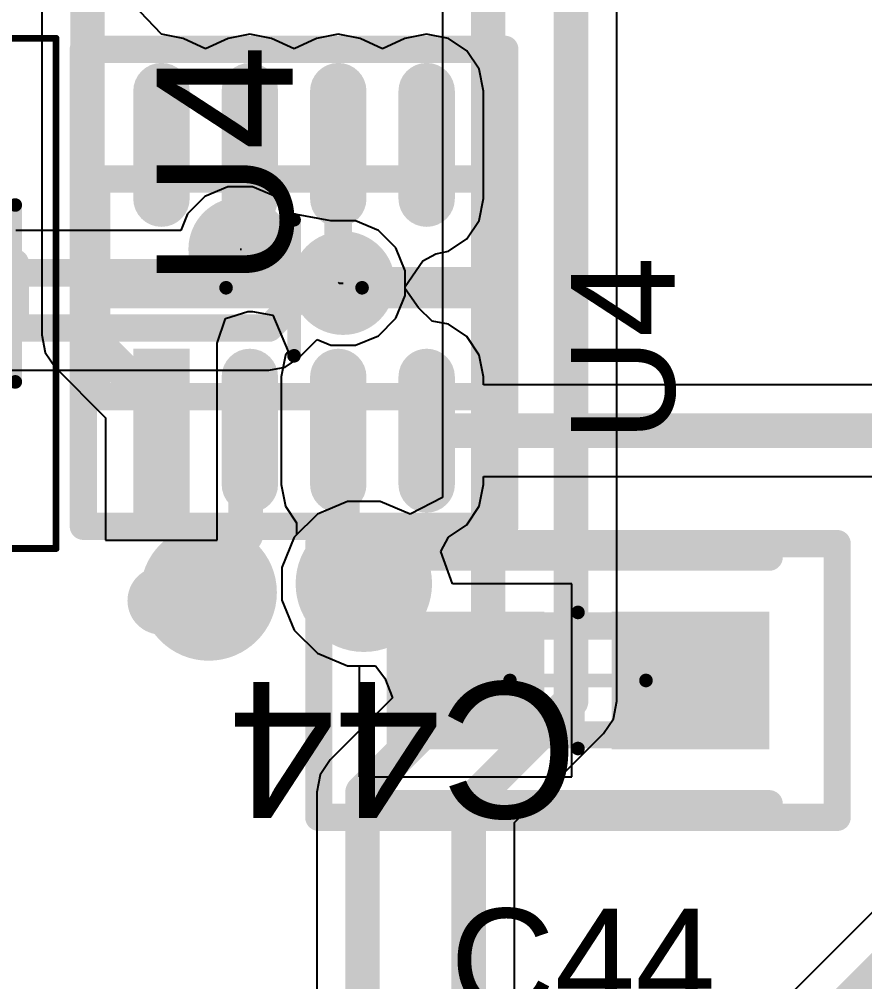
# Model space of a CAD drawing. Header units: inches. Extents: x 2.95 to 6.74, y 1.23 to 4.83.
# Drawn here: x 3.6802 to 3.925, y 2.4478 to 2.7264 of the extents above; entities that cross this region are included whole.
import ezdxf

# ---------------------------------------------------------------- set-up
doc = ezdxf.new("R2010")
doc.units = ezdxf.units.IN
doc.header["$MEASUREMENT"] = 0
for name, color, linetype in [('Bottom 3D Body', 56, 'Continuous'), ('Bottom Layer', 5, 'Continuous'), ('Bottom Overlay', 54, 'Continuous'), ('Bottom Paste', 16, 'Continuous'), ('Bottom Solder', 6, 'Continuous'), ('GND', 76, 'Continuous'), ('Mechanical 15', 56, 'Continuous'), ('PWR', 16, 'Continuous'), ('Top 3D Body', 56, 'Continuous'), ('Top Assembly', 56, 'Continuous'), ('Top Component Center', 56, 'Continuous'), ('Top Courtyard', 56, 'Continuous'), ('Top Layer', 1, 'Continuous'), ('Top Overlay', 2, 'Continuous'), ('Top Paste', 8, 'Continuous'), ('Top Solder', 216, 'Continuous'), ('Via Holes', 16, 'Continuous')]:
    doc.layers.add(name, color=color, linetype=linetype)
doc.styles.add('Arial', font='', dxfattribs={"height": 0.2})
doc.styles.get('Arial').set_extended_font_data('Arial')

# ---------------------------------------------------------------- blocks, each defined once
blk = doc.blocks.new('FP_DCN0008A_IPC_C_16')
at = {"layer": 'Top Layer'}
blk.add_hatch(color=1, dxfattribs=at).paths.add_polyline_path([(-0.06508, 0.04655), (-0.01763, 0.04655), (-0.01763, 0.03022), (-0.06508, 0.03022)])
h = blk.add_hatch(color=1, dxfattribs=at)
edge = h.paths.add_edge_path()
edge.add_arc((0.0258, 0.03839), 0.00817, 90, 180)
edge.add_line((0.01763, 0.03839), (0.01763, 0.03839))
edge.add_arc((0.0258, 0.03839), 0.00817, 180, 270)
edge.add_line((0.0258, 0.03022), (0.05691, 0.03022))
edge.add_arc((0.05691, 0.03839), 0.00817, 270, 360)
edge.add_line((0.06508, 0.03839), (0.06508, 0.03839))
edge.add_arc((0.05691, 0.03839), 0.00817, 0, 90)
edge.add_line((0.05691, 0.04655), (0.0258, 0.04655))
h = blk.add_hatch(color=1, dxfattribs=at)
edge = h.paths.add_edge_path()
edge.add_arc((-0.05691, 0.0128), 0.00817, 90, 180)
edge.add_line((-0.06508, 0.0128), (-0.06508, 0.0128))
edge.add_arc((-0.05691, 0.0128), 0.00817, 180, 270)
edge.add_line((-0.05691, 0.00463), (-0.0258, 0.00463))
edge.add_arc((-0.0258, 0.0128), 0.00817, 270, 360)
edge.add_line((-0.01763, 0.0128), (-0.01763, 0.0128))
edge.add_arc((-0.0258, 0.0128), 0.00817, 0, 90)
edge.add_line((-0.0258, 0.02096), (-0.05691, 0.02096))
h = blk.add_hatch(color=1, dxfattribs=at)
edge = h.paths.add_edge_path()
edge.add_arc((0.0258, 0.0128), 0.00817, 90, 180)
edge.add_line((0.01763, 0.0128), (0.01763, 0.0128))
edge.add_arc((0.0258, 0.0128), 0.00817, 180, 270)
edge.add_line((0.0258, 0.00463), (0.05691, 0.00463))
edge.add_arc((0.05691, 0.0128), 0.00817, 270, 360)
edge.add_line((0.06508, 0.0128), (0.06508, 0.0128))
edge.add_arc((0.05691, 0.0128), 0.00817, 0, 90)
edge.add_line((0.05691, 0.02096), (0.0258, 0.02096))
h = blk.add_hatch(color=1, dxfattribs=at)
edge = h.paths.add_edge_path()
edge.add_arc((-0.05691, -0.0128), 0.00817, 90, 180)
edge.add_line((-0.06508, -0.0128), (-0.06508, -0.0128))
edge.add_arc((-0.05691, -0.0128), 0.00817, 180, 270)
edge.add_line((-0.05691, -0.02096), (-0.0258, -0.02096))
edge.add_arc((-0.0258, -0.0128), 0.00817, 270, 360)
edge.add_line((-0.01763, -0.0128), (-0.01763, -0.0128))
edge.add_arc((-0.0258, -0.0128), 0.00817, 0, 90)
edge.add_line((-0.0258, -0.00463), (-0.05691, -0.00463))
h = blk.add_hatch(color=1, dxfattribs=at)
edge = h.paths.add_edge_path()
edge.add_arc((0.0258, -0.0128), 0.00817, 90, 180)
edge.add_line((0.01763, -0.0128), (0.01763, -0.0128))
edge.add_arc((0.0258, -0.0128), 0.00817, 180, 270)
edge.add_line((0.0258, -0.02096), (0.05691, -0.02096))
edge.add_arc((0.05691, -0.0128), 0.00817, 270, 360)
edge.add_line((0.06508, -0.0128), (0.06508, -0.0128))
edge.add_arc((0.05691, -0.0128), 0.00817, 0, 90)
edge.add_line((0.05691, -0.00463), (0.0258, -0.00463))
h = blk.add_hatch(color=1, dxfattribs=at)
edge = h.paths.add_edge_path()
edge.add_arc((-0.05691, -0.03839), 0.00817, 90, 180)
edge.add_line((-0.06508, -0.03839), (-0.06508, -0.03839))
edge.add_arc((-0.05691, -0.03839), 0.00817, 180, 270)
edge.add_line((-0.05691, -0.04655), (-0.0258, -0.04655))
edge.add_arc((-0.0258, -0.03839), 0.00817, 270, 360)
edge.add_line((-0.01763, -0.03839), (-0.01763, -0.03839))
edge.add_arc((-0.0258, -0.03839), 0.00817, 0, 90)
edge.add_line((-0.0258, -0.03022), (-0.05691, -0.03022))
h = blk.add_hatch(color=1, dxfattribs=at)
edge = h.paths.add_edge_path()
edge.add_arc((0.0258, -0.03839), 0.00817, 90, 180)
edge.add_line((0.01763, -0.03839), (0.01763, -0.03839))
edge.add_arc((0.0258, -0.03839), 0.00817, 180, 270)
edge.add_line((0.0258, -0.04655), (0.05691, -0.04655))
edge.add_arc((0.05691, -0.03839), 0.00817, 270, 360)
edge.add_line((0.06508, -0.03839), (0.06508, -0.03839))
edge.add_arc((0.05691, -0.03839), 0.00817, 0, 90)
edge.add_line((0.05691, -0.03022), (0.0258, -0.03022))
at = {"layer": 'Top Paste'}
blk.add_hatch(color=8, dxfattribs=at).paths.add_polyline_path([(-0.06508, 0.04655), (-0.01763, 0.04655), (-0.01763, 0.03022), (-0.06508, 0.03022)])
h = blk.add_hatch(color=8, dxfattribs=at)
edge = h.paths.add_edge_path()
edge.add_arc((0.0258, 0.03839), 0.00817, 90, 180)
edge.add_line((0.01763, 0.03839), (0.01763, 0.03839))
edge.add_arc((0.0258, 0.03839), 0.00817, 180, 270)
edge.add_line((0.0258, 0.03022), (0.05691, 0.03022))
edge.add_arc((0.05691, 0.03839), 0.00817, 270, 360)
edge.add_line((0.06508, 0.03839), (0.06508, 0.03839))
edge.add_arc((0.05691, 0.03839), 0.00817, 0, 90)
edge.add_line((0.05691, 0.04655), (0.0258, 0.04655))
h = blk.add_hatch(color=8, dxfattribs=at)
edge = h.paths.add_edge_path()
edge.add_arc((-0.05691, 0.0128), 0.00817, 90, 180)
edge.add_line((-0.06508, 0.0128), (-0.06508, 0.0128))
edge.add_arc((-0.05691, 0.0128), 0.00817, 180, 270)
edge.add_line((-0.05691, 0.00463), (-0.0258, 0.00463))
edge.add_arc((-0.0258, 0.0128), 0.00817, 270, 360)
edge.add_line((-0.01763, 0.0128), (-0.01763, 0.0128))
edge.add_arc((-0.0258, 0.0128), 0.00817, 0, 90)
edge.add_line((-0.0258, 0.02096), (-0.05691, 0.02096))
h = blk.add_hatch(color=8, dxfattribs=at)
edge = h.paths.add_edge_path()
edge.add_arc((0.0258, 0.0128), 0.00817, 90, 180)
edge.add_line((0.01763, 0.0128), (0.01763, 0.0128))
edge.add_arc((0.0258, 0.0128), 0.00817, 180, 270)
edge.add_line((0.0258, 0.00463), (0.05691, 0.00463))
edge.add_arc((0.05691, 0.0128), 0.00817, 270, 360)
edge.add_line((0.06508, 0.0128), (0.06508, 0.0128))
edge.add_arc((0.05691, 0.0128), 0.00817, 0, 90)
edge.add_line((0.05691, 0.02096), (0.0258, 0.02096))
h = blk.add_hatch(color=8, dxfattribs=at)
edge = h.paths.add_edge_path()
edge.add_arc((-0.05691, -0.0128), 0.00817, 90, 180)
edge.add_line((-0.06508, -0.0128), (-0.06508, -0.0128))
edge.add_arc((-0.05691, -0.0128), 0.00817, 180, 270)
edge.add_line((-0.05691, -0.02096), (-0.0258, -0.02096))
edge.add_arc((-0.0258, -0.0128), 0.00817, 270, 360)
edge.add_line((-0.01763, -0.0128), (-0.01763, -0.0128))
edge.add_arc((-0.0258, -0.0128), 0.00817, 0, 90)
edge.add_line((-0.0258, -0.00463), (-0.05691, -0.00463))
h = blk.add_hatch(color=8, dxfattribs=at)
edge = h.paths.add_edge_path()
edge.add_arc((0.0258, -0.0128), 0.00817, 90, 180)
edge.add_line((0.01763, -0.0128), (0.01763, -0.0128))
edge.add_arc((0.0258, -0.0128), 0.00817, 180, 270)
edge.add_line((0.0258, -0.02096), (0.05691, -0.02096))
edge.add_arc((0.05691, -0.0128), 0.00817, 270, 360)
edge.add_line((0.06508, -0.0128), (0.06508, -0.0128))
edge.add_arc((0.05691, -0.0128), 0.00817, 0, 90)
edge.add_line((0.05691, -0.00463), (0.0258, -0.00463))
h = blk.add_hatch(color=8, dxfattribs=at)
edge = h.paths.add_edge_path()
edge.add_arc((-0.05691, -0.03839), 0.00817, 90, 180)
edge.add_line((-0.06508, -0.03839), (-0.06508, -0.03839))
edge.add_arc((-0.05691, -0.03839), 0.00817, 180, 270)
edge.add_line((-0.05691, -0.04655), (-0.0258, -0.04655))
edge.add_arc((-0.0258, -0.03839), 0.00817, 270, 360)
edge.add_line((-0.01763, -0.03839), (-0.01763, -0.03839))
edge.add_arc((-0.0258, -0.03839), 0.00817, 0, 90)
edge.add_line((-0.0258, -0.03022), (-0.05691, -0.03022))
h = blk.add_hatch(color=8, dxfattribs=at)
edge = h.paths.add_edge_path()
edge.add_arc((0.0258, -0.03839), 0.00817, 90, 180)
edge.add_line((0.01763, -0.03839), (0.01763, -0.03839))
edge.add_arc((0.0258, -0.03839), 0.00817, 180, 270)
edge.add_line((0.0258, -0.04655), (0.05691, -0.04655))
edge.add_arc((0.05691, -0.03839), 0.00817, 270, 360)
edge.add_line((0.06508, -0.03839), (0.06508, -0.03839))
edge.add_arc((0.05691, -0.03839), 0.00817, 0, 90)
edge.add_line((0.05691, -0.03022), (0.0258, -0.03022))
at = {"layer": 'Top Solder'}
blk.add_hatch(color=216, dxfattribs=at).paths.add_polyline_path([(-0.06508, 0.04655), (-0.01763, 0.04655), (-0.01763, 0.03022), (-0.06508, 0.03022)])
h = blk.add_hatch(color=216, dxfattribs=at)
edge = h.paths.add_edge_path()
edge.add_arc((0.0258, 0.03839), 0.00817, 90, 180)
edge.add_line((0.01763, 0.03839), (0.01763, 0.03839))
edge.add_arc((0.0258, 0.03839), 0.00817, 180, 270)
edge.add_line((0.0258, 0.03022), (0.05691, 0.03022))
edge.add_arc((0.05691, 0.03839), 0.00817, 270, 360)
edge.add_line((0.06508, 0.03839), (0.06508, 0.03839))
edge.add_arc((0.05691, 0.03839), 0.00817, 0, 90)
edge.add_line((0.05691, 0.04655), (0.0258, 0.04655))
h = blk.add_hatch(color=216, dxfattribs=at)
edge = h.paths.add_edge_path()
edge.add_arc((-0.05691, 0.0128), 0.00817, 90, 180)
edge.add_line((-0.06508, 0.0128), (-0.06508, 0.0128))
edge.add_arc((-0.05691, 0.0128), 0.00817, 180, 270)
edge.add_line((-0.05691, 0.00463), (-0.0258, 0.00463))
edge.add_arc((-0.0258, 0.0128), 0.00817, 270, 360)
edge.add_line((-0.01763, 0.0128), (-0.01763, 0.0128))
edge.add_arc((-0.0258, 0.0128), 0.00817, 0, 90)
edge.add_line((-0.0258, 0.02096), (-0.05691, 0.02096))
h = blk.add_hatch(color=216, dxfattribs=at)
edge = h.paths.add_edge_path()
edge.add_arc((0.0258, 0.0128), 0.00817, 90, 180)
edge.add_line((0.01763, 0.0128), (0.01763, 0.0128))
edge.add_arc((0.0258, 0.0128), 0.00817, 180, 270)
edge.add_line((0.0258, 0.00463), (0.05691, 0.00463))
edge.add_arc((0.05691, 0.0128), 0.00817, 270, 360)
edge.add_line((0.06508, 0.0128), (0.06508, 0.0128))
edge.add_arc((0.05691, 0.0128), 0.00817, 0, 90)
edge.add_line((0.05691, 0.02096), (0.0258, 0.02096))
h = blk.add_hatch(color=216, dxfattribs=at)
edge = h.paths.add_edge_path()
edge.add_arc((-0.05691, -0.0128), 0.00817, 90, 180)
edge.add_line((-0.06508, -0.0128), (-0.06508, -0.0128))
edge.add_arc((-0.05691, -0.0128), 0.00817, 180, 270)
edge.add_line((-0.05691, -0.02096), (-0.0258, -0.02096))
edge.add_arc((-0.0258, -0.0128), 0.00817, 270, 360)
edge.add_line((-0.01763, -0.0128), (-0.01763, -0.0128))
edge.add_arc((-0.0258, -0.0128), 0.00817, 0, 90)
edge.add_line((-0.0258, -0.00463), (-0.05691, -0.00463))
h = blk.add_hatch(color=216, dxfattribs=at)
edge = h.paths.add_edge_path()
edge.add_arc((0.0258, -0.0128), 0.00817, 90, 180)
edge.add_line((0.01763, -0.0128), (0.01763, -0.0128))
edge.add_arc((0.0258, -0.0128), 0.00817, 180, 270)
edge.add_line((0.0258, -0.02096), (0.05691, -0.02096))
edge.add_arc((0.05691, -0.0128), 0.00817, 270, 360)
edge.add_line((0.06508, -0.0128), (0.06508, -0.0128))
edge.add_arc((0.05691, -0.0128), 0.00817, 0, 90)
edge.add_line((0.05691, -0.00463), (0.0258, -0.00463))
h = blk.add_hatch(color=216, dxfattribs=at)
edge = h.paths.add_edge_path()
edge.add_arc((-0.05691, -0.03839), 0.00817, 90, 180)
edge.add_line((-0.06508, -0.03839), (-0.06508, -0.03839))
edge.add_arc((-0.05691, -0.03839), 0.00817, 180, 270)
edge.add_line((-0.05691, -0.04655), (-0.0258, -0.04655))
edge.add_arc((-0.0258, -0.03839), 0.00817, 270, 360)
edge.add_line((-0.01763, -0.03839), (-0.01763, -0.03839))
edge.add_arc((-0.0258, -0.03839), 0.00817, 0, 90)
edge.add_line((-0.0258, -0.03022), (-0.05691, -0.03022))
h = blk.add_hatch(color=216, dxfattribs=at)
edge = h.paths.add_edge_path()
edge.add_arc((0.0258, -0.03839), 0.00817, 90, 180)
edge.add_line((0.01763, -0.03839), (0.01763, -0.03839))
edge.add_arc((0.0258, -0.03839), 0.00817, 180, 270)
edge.add_line((0.0258, -0.04655), (0.05691, -0.04655))
edge.add_arc((0.05691, -0.03839), 0.00817, 270, 360)
edge.add_line((0.06508, -0.03839), (0.06508, -0.03839))
edge.add_arc((0.05691, -0.03839), 0.00817, 0, 90)
edge.add_line((0.05691, -0.03022), (0.0258, -0.03022))
at = {"layer": 'Top 3D Body'}
for points in [[(-0.0315, 0.05709, 0.00787, 0.00787, 0), (-0.0315, -0.05709, 0.00787, 0.00787, 0)], [(-0.0315, 0.05709, 0.00787, 0.00787, 0), (0.0315, 0.05709, 0.00787, 0.00787, 0)], [(0.0315, 0.05709, 0.00787, 0.00787, 0), (0.0315, -0.05709, 0.00787, 0.00787, 0)], [(-0.0315, -0.05709, 0.00787, 0.00787, 0), (0.0315, -0.05709, 0.00787, 0.00787, 0)]]:
    blk.add_lwpolyline(points, format="xyseb", dxfattribs=at)
for points in [[(-0.03346, 0.05709, 0.00394, 0.00394, 1), (-0.02953, 0.05709, 0.00394, 0.00394, 1)], [(-0.03346, 0.05709, 0.00394, 0.00394, 1), (-0.02953, 0.05709, 0.00394, 0.00394, 1)], [(0.02953, 0.05709, 0.00394, 0.00394, 1), (0.03346, 0.05709, 0.00394, 0.00394, 1)], [(0.02953, 0.05709, 0.00394, 0.00394, 1), (0.03346, 0.05709, 0.00394, 0.00394, 1)], [(-0.03346, -0.05709, 0.00394, 0.00394, 1), (-0.02953, -0.05709, 0.00394, 0.00394, 1)], [(-0.03346, -0.05709, 0.00394, 0.00394, 1), (-0.02953, -0.05709, 0.00394, 0.00394, 1)], [(0.02953, -0.05709, 0.00394, 0.00394, 1), (0.03346, -0.05709, 0.00394, 0.00394, 1)], [(0.02953, -0.05709, 0.00394, 0.00394, 1), (0.03346, -0.05709, 0.00394, 0.00394, 1)]]:
    blk.add_lwpolyline(points, format="xyseb", close=True, dxfattribs=at)
at = {"layer": 'Top Assembly'}
for points in [[(-0.06902, 0.06102, 0.00787, 0.00787, 0), (-0.06902, -0.06102, 0.00787, 0.00787, 0)], [(-0.06902, 0.06102, 0.00787, 0.00787, 0), (0.06902, 0.06102, 0.00787, 0.00787, 0)], [(0.06902, 0.06102, 0.00787, 0.00787, 0), (0.06902, -0.06102, 0.00787, 0.00787, 0)], [(-0.06902, -0.06102, 0.00787, 0.00787, 0), (0.06902, -0.06102, 0.00787, 0.00787, 0)]]:
    blk.add_lwpolyline(points, format="xyseb", dxfattribs=at)
for points in [[(-0.07099, 0.06102, 0.00394, 0.00394, 1), (-0.06705, 0.06102, 0.00394, 0.00394, 1)], [(-0.07099, 0.06102, 0.00394, 0.00394, 1), (-0.06705, 0.06102, 0.00394, 0.00394, 1)], [(0.06705, 0.06102, 0.00394, 0.00394, 1), (0.07099, 0.06102, 0.00394, 0.00394, 1)], [(0.06705, 0.06102, 0.00394, 0.00394, 1), (0.07099, 0.06102, 0.00394, 0.00394, 1)], [(-0.07099, -0.06102, 0.00394, 0.00394, 1), (-0.06705, -0.06102, 0.00394, 0.00394, 1)], [(-0.07099, -0.06102, 0.00394, 0.00394, 1), (-0.06705, -0.06102, 0.00394, 0.00394, 1)], [(0.06705, -0.06102, 0.00394, 0.00394, 1), (0.07099, -0.06102, 0.00394, 0.00394, 1)], [(0.06705, -0.06102, 0.00394, 0.00394, 1), (0.07099, -0.06102, 0.00394, 0.00394, 1)]]:
    blk.add_lwpolyline(points, format="xyseb", close=True, dxfattribs=at)
at = {"layer": 'Top Component Center'}
for points in [[(0, 0.01969, 0.00394, 0.00394, 0), (0, -0.01969, 0.00394, 0.00394, 0)], [(-0.01969, 0, 0.00394, 0.00394, 0), (0.01969, 0, 0.00394, 0.00394, 0)]]:
    blk.add_lwpolyline(points, format="xyseb", dxfattribs=at)
for points in [[(-0.00098, 0.01969, 0.00197, 0.00197, 1), (0.00098, 0.01969, 0.00197, 0.00197, 1)], [(-0.02067, 0, 0.00197, 0.00197, 1), (-0.0187, 0, 0.00197, 0.00197, 1)], [(0.0187, 0, 0.00197, 0.00197, 1), (0.02067, 0, 0.00197, 0.00197, 1)], [(-0.00098, -0.01969, 0.00197, 0.00197, 1), (0.00098, -0.01969, 0.00197, 0.00197, 1)]]:
    blk.add_lwpolyline(points, format="xyseb", close=True, dxfattribs=at)
at = {"layer": 'Top Courtyard'}
for points in [[(-0.06902, 0.06102, 0.00787, 0.00787, 0), (-0.06902, -0.06102, 0.00787, 0.00787, 0)], [(-0.06902, 0.06102, 0.00787, 0.00787, 0), (0.06902, 0.06102, 0.00787, 0.00787, 0)], [(0.06902, 0.06102, 0.00787, 0.00787, 0), (0.06902, -0.06102, 0.00787, 0.00787, 0)], [(-0.06902, -0.06102, 0.00787, 0.00787, 0), (0.06902, -0.06102, 0.00787, 0.00787, 0)]]:
    blk.add_lwpolyline(points, format="xyseb", dxfattribs=at)
for points in [[(-0.07099, 0.06102, 0.00394, 0.00394, 1), (-0.06705, 0.06102, 0.00394, 0.00394, 1)], [(-0.07099, 0.06102, 0.00394, 0.00394, 1), (-0.06705, 0.06102, 0.00394, 0.00394, 1)], [(0.06705, 0.06102, 0.00394, 0.00394, 1), (0.07099, 0.06102, 0.00394, 0.00394, 1)], [(0.06705, 0.06102, 0.00394, 0.00394, 1), (0.07099, 0.06102, 0.00394, 0.00394, 1)], [(-0.07099, -0.06102, 0.00394, 0.00394, 1), (-0.06705, -0.06102, 0.00394, 0.00394, 1)], [(-0.07099, -0.06102, 0.00394, 0.00394, 1), (-0.06705, -0.06102, 0.00394, 0.00394, 1)], [(0.06705, -0.06102, 0.00394, 0.00394, 1), (0.07099, -0.06102, 0.00394, 0.00394, 1)], [(0.06705, -0.06102, 0.00394, 0.00394, 1), (0.07099, -0.06102, 0.00394, 0.00394, 1)]]:
    blk.add_lwpolyline(points, format="xyseb", close=True, dxfattribs=at)
at = {"layer": 'Top Overlay'}
for points in [[(-0.00205, 0.05709, 0.00787, 0.00787, 0), (-0.00205, -0.05709, 0.00787, 0.00787, 0)], [(-0.00205, 0.05709, 0.00787, 0.00787, 0), (0.00205, 0.05709, 0.00787, 0.00787, 0)], [(0.00205, 0.05709, 0.00787, 0.00787, 0), (0.00205, -0.05709, 0.00787, 0.00787, 0)], [(-0.00205, -0.05709, 0.00787, 0.00787, 0), (0.00205, -0.05709, 0.00787, 0.00787, 0)]]:
    blk.add_lwpolyline(points, format="xyseb", dxfattribs=at)
for points in [[(-0.00402, 0.05709, 0.00394, 0.00394, 1), (-0.00008, 0.05709, 0.00394, 0.00394, 1)], [(-0.00402, 0.05709, 0.00394, 0.00394, 1), (-0.00008, 0.05709, 0.00394, 0.00394, 1)], [(0.00008, 0.05709, 0.00394, 0.00394, 1), (0.00402, 0.05709, 0.00394, 0.00394, 1)], [(0.00008, 0.05709, 0.00394, 0.00394, 1), (0.00402, 0.05709, 0.00394, 0.00394, 1)], [(-0.08563, 0.03839, 0.00984, 0.00984, 1), (-0.09547, 0.03839, 0.00984, 0.00984, 1)], [(-0.09793, 0.03839, 0.00492, 0.00492, 1), (-0.09301, 0.03839, 0.00492, 0.00492, 1)], [(-0.08809, 0.03839, 0.00492, 0.00492, 1), (-0.08317, 0.03839, 0.00492, 0.00492, 1)], [(-0.00402, -0.05709, 0.00394, 0.00394, 1), (-0.00008, -0.05709, 0.00394, 0.00394, 1)], [(-0.00402, -0.05709, 0.00394, 0.00394, 1), (-0.00008, -0.05709, 0.00394, 0.00394, 1)], [(0.00008, -0.05709, 0.00394, 0.00394, 1), (0.00402, -0.05709, 0.00394, 0.00394, 1)], [(0.00008, -0.05709, 0.00394, 0.00394, 1), (0.00402, -0.05709, 0.00394, 0.00394, 1)]]:
    blk.add_lwpolyline(points, format="xyseb", close=True, dxfattribs=at)
at = {"layer": 'Top Assembly', "style": 'Arial'}
blk.add_text('U4', height=0.03937, dxfattribs=at).set_placement((0, 0.00044))
blk = doc.blocks.new('SOT95P230X110_3N_B_108')
at = {"layer": 'Bottom Layer'}
for points in [[(-0.06398, 0.04921), (-0.02264, 0.04921), (-0.02264, 0.02559), (-0.06398, 0.02559)], [(0.02264, 0.01181), (0.06398, 0.01181), (0.06398, -0.01181), (0.02264, -0.01181)], [(-0.06398, -0.02559), (-0.02264, -0.02559), (-0.02264, -0.04921), (-0.06398, -0.04921)]]:
    blk.add_hatch(color=5, dxfattribs=at).paths.add_polyline_path(points)
at = {"layer": 'Bottom Paste'}
for points in [[(-0.06398, 0.04921), (-0.02264, 0.04921), (-0.02264, 0.02559), (-0.06398, 0.02559)], [(0.02264, 0.01181), (0.06398, 0.01181), (0.06398, -0.01181), (0.02264, -0.01181)], [(-0.06398, -0.02559), (-0.02264, -0.02559), (-0.02264, -0.04921), (-0.06398, -0.04921)]]:
    blk.add_hatch(color=16, dxfattribs=at).paths.add_polyline_path(points)
at = {"layer": 'Bottom Solder'}
for points in [[(-0.06798, 0.05321), (-0.01864, 0.05321), (-0.01864, 0.02159), (-0.06798, 0.02159)], [(0.01864, 0.01581), (0.06798, 0.01581), (0.06798, -0.01581), (0.01864, -0.01581)], [(-0.06798, -0.02159), (-0.01864, -0.02159), (-0.01864, -0.05321), (-0.06798, -0.05321)]]:
    blk.add_hatch(color=6, dxfattribs=at).paths.add_polyline_path(points)
at = {"layer": 'Bottom 3D Body'}
for points in [[(-0.02559, -0.05709, 0.00394, 0.00394, 0), (-0.02559, 0.05709, 0.00394, 0.00394, 0)], [(0.02559, 0.05709, 0.00394, 0.00394, 0), (-0.02559, 0.05709, 0.00394, 0.00394, 0)], [(0.02559, -0.05709, 0.00394, 0.00394, 0), (0.02559, 0.05709, 0.00394, 0.00394, 0)], [(0.01181, -0.05709, 0.00394, 0.00394, 0), (-0.02559, -0.01969, 0.00394, 0.00394, 0)], [(0.02559, -0.05709, 0.00394, 0.00394, 0), (-0.02559, -0.05709, 0.00394, 0.00394, 0)]]:
    blk.add_lwpolyline(points, format="xyseb", dxfattribs=at)
for points in [[(-0.02657, 0.05709, 0.00197, 0.00197, 1), (-0.02461, 0.05709, 0.00197, 0.00197, 1)], [(-0.02657, 0.05709, 0.00197, 0.00197, 1), (-0.02461, 0.05709, 0.00197, 0.00197, 1)], [(0.02461, 0.05709, 0.00197, 0.00197, 1), (0.02657, 0.05709, 0.00197, 0.00197, 1)], [(0.02461, 0.05709, 0.00197, 0.00197, 1), (0.02657, 0.05709, 0.00197, 0.00197, 1)], [(-0.02657, -0.01969, 0.00197, 0.00197, 1), (-0.02461, -0.01969, 0.00197, 0.00197, 1)], [(-0.02657, -0.05709, 0.00197, 0.00197, 1), (-0.02461, -0.05709, 0.00197, 0.00197, 1)], [(-0.02657, -0.05709, 0.00197, 0.00197, 1), (-0.02461, -0.05709, 0.00197, 0.00197, 1)], [(0.01083, -0.05709, 0.00197, 0.00197, 1), (0.0128, -0.05709, 0.00197, 0.00197, 1)], [(0.02461, -0.05709, 0.00197, 0.00197, 1), (0.02657, -0.05709, 0.00197, 0.00197, 1)], [(0.02461, -0.05709, 0.00197, 0.00197, 1), (0.02657, -0.05709, 0.00197, 0.00197, 1)]]:
    blk.add_lwpolyline(points, format="xyseb", close=True, dxfattribs=at)
at = {"layer": 'Bottom Overlay'}
for points in [[(-0.00886, -0.05709, 0.00787, 0.00787, 0), (-0.00886, 0.05709, 0.00787, 0.00787, 0)], [(0.00886, 0.05709, 0.00787, 0.00787, 0), (-0.00886, 0.05709, 0.00787, 0.00787, 0)], [(0.00886, -0.05709, 0.00787, 0.00787, 0), (0.00886, 0.05709, 0.00787, 0.00787, 0)], [(-0.02264, -0.05906, 0.00787, 0.00787, 0), (-0.06398, -0.05906, 0.00787, 0.00787, 0)], [(0.00886, -0.05709, 0.00787, 0.00787, 0), (-0.00886, -0.05709, 0.00787, 0.00787, 0)]]:
    blk.add_lwpolyline(points, format="xyseb", dxfattribs=at)
for points in [[(-0.01083, 0.05709, 0.00394, 0.00394, 1), (-0.00689, 0.05709, 0.00394, 0.00394, 1)], [(-0.01083, 0.05709, 0.00394, 0.00394, 1), (-0.00689, 0.05709, 0.00394, 0.00394, 1)], [(0.00689, 0.05709, 0.00394, 0.00394, 1), (0.01083, 0.05709, 0.00394, 0.00394, 1)], [(0.00689, 0.05709, 0.00394, 0.00394, 1), (0.01083, 0.05709, 0.00394, 0.00394, 1)], [(-0.06594, -0.05906, 0.00394, 0.00394, 1), (-0.06201, -0.05906, 0.00394, 0.00394, 1)], [(-0.02461, -0.05906, 0.00394, 0.00394, 1), (-0.02067, -0.05906, 0.00394, 0.00394, 1)], [(-0.01083, -0.05709, 0.00394, 0.00394, 1), (-0.00689, -0.05709, 0.00394, 0.00394, 1)], [(-0.01083, -0.05709, 0.00394, 0.00394, 1), (-0.00689, -0.05709, 0.00394, 0.00394, 1)], [(0.00689, -0.05709, 0.00394, 0.00394, 1), (0.01083, -0.05709, 0.00394, 0.00394, 1)], [(0.00689, -0.05709, 0.00394, 0.00394, 1), (0.01083, -0.05709, 0.00394, 0.00394, 1)]]:
    blk.add_lwpolyline(points, format="xyseb", close=True, dxfattribs=at)
at = {"layer": 'Mechanical 15'}
for points in [[(-0.07382, -0.0689, 0.00197, 0.00197, 0), (-0.07382, 0.0689, 0.00197, 0.00197, 0)], [(0.07382, 0.0689, 0.00197, 0.00197, 0), (-0.07382, 0.0689, 0.00197, 0.00197, 0)], [(0.07382, -0.0689, 0.00197, 0.00197, 0), (0.07382, 0.0689, 0.00197, 0.00197, 0)], [(0.07382, -0.0689, 0.00197, 0.00197, 0), (-0.07382, -0.0689, 0.00197, 0.00197, 0)]]:
    blk.add_lwpolyline(points, format="xyseb", dxfattribs=at)
for points in [[(-0.07431, 0.0689, 0.000984, 0.000984, 1), (-0.07333, 0.0689, 0.000984, 0.000984, 1)], [(-0.07431, 0.0689, 0.000984, 0.000984, 1), (-0.07333, 0.0689, 0.000984, 0.000984, 1)], [(0.07333, 0.0689, 0.000984, 0.000984, 1), (0.07431, 0.0689, 0.000984, 0.000984, 1)], [(0.07333, 0.0689, 0.000984, 0.000984, 1), (0.07431, 0.0689, 0.000984, 0.000984, 1)], [(-0.07431, -0.0689, 0.000984, 0.000984, 1), (-0.07333, -0.0689, 0.000984, 0.000984, 1)], [(-0.07431, -0.0689, 0.000984, 0.000984, 1), (-0.07333, -0.0689, 0.000984, 0.000984, 1)], [(0.07333, -0.0689, 0.000984, 0.000984, 1), (0.07431, -0.0689, 0.000984, 0.000984, 1)], [(0.07333, -0.0689, 0.000984, 0.000984, 1), (0.07431, -0.0689, 0.000984, 0.000984, 1)]]:
    blk.add_lwpolyline(points, format="xyseb", close=True, dxfattribs=at)
blk = doc.blocks.new('FP_CL10_IPC_A_134')
at = {"layer": 'Top Layer'}
for points in [[(-0.05536, 0.01992), (-0.00976, 0.01992), (-0.00976, -0.01992), (-0.05536, -0.01992)], [(0.00976, 0.01992), (0.05536, 0.01992), (0.05536, -0.01992), (0.00976, -0.01992)]]:
    blk.add_hatch(color=1, dxfattribs=at).paths.add_polyline_path(points)
at = {"layer": 'Top Paste'}
for points in [[(-0.05536, 0.01992), (-0.00976, 0.01992), (-0.00976, -0.01992), (-0.05536, -0.01992)], [(0.00976, 0.01992), (0.05536, 0.01992), (0.05536, -0.01992), (0.00976, -0.01992)]]:
    blk.add_hatch(color=8, dxfattribs=at).paths.add_polyline_path(points)
at = {"layer": 'Top Solder'}
for points in [[(-0.05536, 0.01992), (-0.00976, 0.01992), (-0.00976, -0.01992), (-0.05536, -0.01992)], [(0.00976, 0.01992), (0.05536, 0.01992), (0.05536, -0.01992), (0.00976, -0.01992)]]:
    blk.add_hatch(color=216, dxfattribs=at).paths.add_polyline_path(points)
at = {"layer": 'Top 3D Body'}
for points in [[(-0.0315, 0.01575, 0.00787, 0.00787, 0), (-0.0315, -0.01575, 0.00787, 0.00787, 0)], [(0.0315, 0.01575, 0.00787, 0.00787, 0), (-0.0315, 0.01575, 0.00787, 0.00787, 0)], [(0.0315, 0.01575, 0.00787, 0.00787, 0), (0.0315, -0.01575, 0.00787, 0.00787, 0)], [(0.0315, -0.01575, 0.00787, 0.00787, 0), (-0.0315, -0.01575, 0.00787, 0.00787, 0)]]:
    blk.add_lwpolyline(points, format="xyseb", dxfattribs=at)
for points in [[(-0.03346, 0.01575, 0.00394, 0.00394, 1), (-0.02953, 0.01575, 0.00394, 0.00394, 1)], [(-0.03346, 0.01575, 0.00394, 0.00394, 1), (-0.02953, 0.01575, 0.00394, 0.00394, 1)], [(0.02953, 0.01575, 0.00394, 0.00394, 1), (0.03346, 0.01575, 0.00394, 0.00394, 1)], [(0.02953, 0.01575, 0.00394, 0.00394, 1), (0.03346, 0.01575, 0.00394, 0.00394, 1)], [(-0.03346, -0.01575, 0.00394, 0.00394, 1), (-0.02953, -0.01575, 0.00394, 0.00394, 1)], [(-0.03346, -0.01575, 0.00394, 0.00394, 1), (-0.02953, -0.01575, 0.00394, 0.00394, 1)], [(0.02953, -0.01575, 0.00394, 0.00394, 1), (0.03346, -0.01575, 0.00394, 0.00394, 1)], [(0.02953, -0.01575, 0.00394, 0.00394, 1), (0.03346, -0.01575, 0.00394, 0.00394, 1)]]:
    blk.add_lwpolyline(points, format="xyseb", close=True, dxfattribs=at)
at = {"layer": 'Top Assembly'}
for points in [[(-0.07504, 0.03961, 0.00787, 0.00787, 0), (-0.07504, -0.03961, 0.00787, 0.00787, 0)], [(0.07504, 0.03961, 0.00787, 0.00787, 0), (-0.07504, 0.03961, 0.00787, 0.00787, 0)], [(0.07504, 0.03961, 0.00787, 0.00787, 0), (0.07504, -0.03961, 0.00787, 0.00787, 0)], [(0.07504, -0.03961, 0.00787, 0.00787, 0), (-0.07504, -0.03961, 0.00787, 0.00787, 0)]]:
    blk.add_lwpolyline(points, format="xyseb", dxfattribs=at)
for points in [[(-0.07701, 0.03961, 0.00394, 0.00394, 1), (-0.07307, 0.03961, 0.00394, 0.00394, 1)], [(-0.07701, 0.03961, 0.00394, 0.00394, 1), (-0.07307, 0.03961, 0.00394, 0.00394, 1)], [(0.07307, 0.03961, 0.00394, 0.00394, 1), (0.07701, 0.03961, 0.00394, 0.00394, 1)], [(0.07307, 0.03961, 0.00394, 0.00394, 1), (0.07701, 0.03961, 0.00394, 0.00394, 1)], [(-0.07701, -0.03961, 0.00394, 0.00394, 1), (-0.07307, -0.03961, 0.00394, 0.00394, 1)], [(-0.07701, -0.03961, 0.00394, 0.00394, 1), (-0.07307, -0.03961, 0.00394, 0.00394, 1)], [(0.07307, -0.03961, 0.00394, 0.00394, 1), (0.07701, -0.03961, 0.00394, 0.00394, 1)], [(0.07307, -0.03961, 0.00394, 0.00394, 1), (0.07701, -0.03961, 0.00394, 0.00394, 1)]]:
    blk.add_lwpolyline(points, format="xyseb", close=True, dxfattribs=at)
at = {"layer": 'Top Component Center'}
for points in [[(0, 0.01969, 0.00394, 0.00394, 0), (0, -0.01969, 0.00394, 0.00394, 0)], [(0.01969, 0, 0.00394, 0.00394, 0), (-0.01969, 0, 0.00394, 0.00394, 0)]]:
    blk.add_lwpolyline(points, format="xyseb", dxfattribs=at)
for points in [[(-0.00098, 0.01969, 0.00197, 0.00197, 1), (0.00098, 0.01969, 0.00197, 0.00197, 1)], [(-0.02067, 0, 0.00197, 0.00197, 1), (-0.0187, 0, 0.00197, 0.00197, 1)], [(0.0187, 0, 0.00197, 0.00197, 1), (0.02067, 0, 0.00197, 0.00197, 1)], [(-0.00098, -0.01969, 0.00197, 0.00197, 1), (0.00098, -0.01969, 0.00197, 0.00197, 1)]]:
    blk.add_lwpolyline(points, format="xyseb", close=True, dxfattribs=at)
at = {"layer": 'Top Courtyard'}
for points in [[(-0.07504, 0.03961, 0.00787, 0.00787, 0), (-0.07504, -0.03961, 0.00787, 0.00787, 0)], [(0.07504, 0.03961, 0.00787, 0.00787, 0), (-0.07504, 0.03961, 0.00787, 0.00787, 0)], [(0.07504, 0.03961, 0.00787, 0.00787, 0), (0.07504, -0.03961, 0.00787, 0.00787, 0)], [(0.07504, -0.03961, 0.00787, 0.00787, 0), (-0.07504, -0.03961, 0.00787, 0.00787, 0)]]:
    blk.add_lwpolyline(points, format="xyseb", dxfattribs=at)
for points in [[(-0.07701, 0.03961, 0.00394, 0.00394, 1), (-0.07307, 0.03961, 0.00394, 0.00394, 1)], [(-0.07701, 0.03961, 0.00394, 0.00394, 1), (-0.07307, 0.03961, 0.00394, 0.00394, 1)], [(0.07307, 0.03961, 0.00394, 0.00394, 1), (0.07701, 0.03961, 0.00394, 0.00394, 1)], [(0.07307, 0.03961, 0.00394, 0.00394, 1), (0.07701, 0.03961, 0.00394, 0.00394, 1)], [(-0.07701, -0.03961, 0.00394, 0.00394, 1), (-0.07307, -0.03961, 0.00394, 0.00394, 1)], [(-0.07701, -0.03961, 0.00394, 0.00394, 1), (-0.07307, -0.03961, 0.00394, 0.00394, 1)], [(0.07307, -0.03961, 0.00394, 0.00394, 1), (0.07701, -0.03961, 0.00394, 0.00394, 1)], [(0.07307, -0.03961, 0.00394, 0.00394, 1), (0.07701, -0.03961, 0.00394, 0.00394, 1)]]:
    blk.add_lwpolyline(points, format="xyseb", close=True, dxfattribs=at)
at = {"layer": 'Top Overlay'}
for points in [[(0.05536, 0.03567, 0.00787, 0.00787, 0), (-0.05536, 0.03567, 0.00787, 0.00787, 0)], [(0.05536, -0.03567, 0.00787, 0.00787, 0), (-0.05536, -0.03567, 0.00787, 0.00787, 0)]]:
    blk.add_lwpolyline(points, format="xyseb", dxfattribs=at)
for points in [[(-0.05733, 0.03567, 0.00394, 0.00394, 1), (-0.05339, 0.03567, 0.00394, 0.00394, 1)], [(0.05339, 0.03567, 0.00394, 0.00394, 1), (0.05733, 0.03567, 0.00394, 0.00394, 1)], [(-0.05733, -0.03567, 0.00394, 0.00394, 1), (-0.05339, -0.03567, 0.00394, 0.00394, 1)], [(0.05339, -0.03567, 0.00394, 0.00394, 1), (0.05733, -0.03567, 0.00394, 0.00394, 1)]]:
    blk.add_lwpolyline(points, format="xyseb", close=True, dxfattribs=at)
at = {"layer": 'Top Assembly', "style": 'Arial'}
blk.add_text('C44', height=0.03937, dxfattribs=at).set_placement((0, 0.00044))

msp = doc.modelspace()

# ---------------------------------------------------------------- hatches: boundary and pattern name
at = {"layer": 'Bottom Layer'}
h = msp.add_hatch(color=5, dxfattribs=at)
edge = h.paths.add_edge_path()
edge.add_arc((3.74421, 2.65981), 0.01, 0, 360)
h = msp.add_hatch(color=5, dxfattribs=at)
edge = h.paths.add_edge_path()
edge.add_arc((3.774, 2.65), 0.01, 0, 360)
h = msp.add_hatch(color=5, dxfattribs=at)
edge = h.paths.add_edge_path()
edge.add_arc((3.78, 2.563), 0.01575, 0, 360)
h = msp.add_hatch(color=5, dxfattribs=at)
edge = h.paths.add_edge_path()
edge.add_arc((3.73508, 2.56046), 0.01575, 0, 360)
h = msp.add_hatch(color=5, dxfattribs=at)
edge = h.paths.add_edge_path()
edge.add_arc((3.87456, 2.535), 0.01575, 0, 360)
at = {"layer": 'Bottom Solder'}
h = msp.add_hatch(color=6, dxfattribs=at)
edge = h.paths.add_edge_path()
edge.add_arc((3.74421, 2.65981), 0.014, 0, 360)
h = msp.add_hatch(color=6, dxfattribs=at)
edge = h.paths.add_edge_path()
edge.add_arc((3.774, 2.65), 0.014, 0, 360)
h = msp.add_hatch(color=6, dxfattribs=at)
edge = h.paths.add_edge_path()
edge.add_arc((3.78, 2.563), 0.01975, 0, 360)
h = msp.add_hatch(color=6, dxfattribs=at)
edge = h.paths.add_edge_path()
edge.add_arc((3.73508, 2.56046), 0.01975, 0, 360)
h = msp.add_hatch(color=6, dxfattribs=at)
edge = h.paths.add_edge_path()
edge.add_arc((3.87456, 2.535), 0.01975, 0, 360)
at = {"layer": 'GND'}
h = msp.add_hatch(color=76, dxfattribs=at)
edge = h.paths.add_edge_path()
edge.add_arc((3.74421, 2.65981), 0.015, 0, 360)
h = msp.add_hatch(color=76, dxfattribs=at)
edge = h.paths.add_edge_path()
edge.add_arc((3.774, 2.65), 0.015, 0, 360)
h = msp.add_hatch(color=76, dxfattribs=at)
edge = h.paths.add_edge_path()
edge.add_arc((3.78, 2.563), 0.01775, 0, 360)
at = {"layer": 'PWR'}
h = msp.add_hatch(color=16, dxfattribs=at)
edge = h.paths.add_edge_path()
edge.add_arc((3.74421, 2.65981), 0.015, 0, 360)
h = msp.add_hatch(color=16, dxfattribs=at)
edge = h.paths.add_edge_path()
edge.add_arc((3.774, 2.65), 0.015, 0, 360)
h = msp.add_hatch(color=16, dxfattribs=at)
edge = h.paths.add_edge_path()
edge.add_arc((3.73508, 2.56046), 0.01775, 0, 360)
h = msp.add_hatch(color=16, dxfattribs=at)
edge = h.paths.add_edge_path()
edge.add_arc((3.87456, 2.535), 0.01775, 0, 360)
at = {"layer": 'Top Layer'}
h = msp.add_hatch(color=1, dxfattribs=at)
edge = h.paths.add_edge_path()
edge.add_arc((3.74421, 2.65981), 0.01, 0, 360)
h = msp.add_hatch(color=1, dxfattribs=at)
edge = h.paths.add_edge_path()
edge.add_arc((3.774, 2.65), 0.01, 0, 360)
h = msp.add_hatch(color=1, dxfattribs=at)
edge = h.paths.add_edge_path()
edge.add_arc((3.78, 2.563), 0.01575, 0, 360)
h = msp.add_hatch(color=1, dxfattribs=at)
edge = h.paths.add_edge_path()
edge.add_arc((3.73508, 2.56046), 0.01575, 0, 360)
h = msp.add_hatch(color=1, dxfattribs=at)
edge = h.paths.add_edge_path()
edge.add_arc((3.87456, 2.535), 0.01575, 0, 360)
at = {"layer": 'Top Solder'}
h = msp.add_hatch(color=216, dxfattribs=at)
edge = h.paths.add_edge_path()
edge.add_arc((3.74421, 2.65981), 0.014, 0, 360)
h = msp.add_hatch(color=216, dxfattribs=at)
edge = h.paths.add_edge_path()
edge.add_arc((3.774, 2.65), 0.014, 0, 360)
h = msp.add_hatch(color=216, dxfattribs=at)
edge = h.paths.add_edge_path()
edge.add_arc((3.78, 2.563), 0.01975, 0, 360)
h = msp.add_hatch(color=216, dxfattribs=at)
edge = h.paths.add_edge_path()
edge.add_arc((3.73508, 2.56046), 0.01975, 0, 360)
h = msp.add_hatch(color=216, dxfattribs=at)
edge = h.paths.add_edge_path()
edge.add_arc((3.87456, 2.535), 0.01975, 0, 360)
at = {"layer": 'Via Holes'}
h = msp.add_hatch(color=7, dxfattribs=at)
edge = h.paths.add_edge_path()
edge.add_arc((3.74421, 2.65981), 0.005, 0, 360)
h = msp.add_hatch(color=7, dxfattribs=at)
edge = h.paths.add_edge_path()
edge.add_arc((3.774, 2.65), 0.005, 0, 360)
h = msp.add_hatch(color=7, dxfattribs=at)
edge = h.paths.add_edge_path()
edge.add_arc((3.73508, 2.56046), 0.00775, 0, 360)
h = msp.add_hatch(color=7, dxfattribs=at)
edge = h.paths.add_edge_path()
edge.add_arc((3.78, 2.563), 0.00775, 0, 360)
h = msp.add_hatch(color=7, dxfattribs=at)
edge = h.paths.add_edge_path()
edge.add_arc((3.87456, 2.535), 0.00775, 0, 360)

# ---------------------------------------------------------------- linework, layer by layer
at = {"layer": 'Bottom Layer'}
for p, q in [((3.80275, 4.294), (3.80275, 2.58798)), ((3.85325, 2.529), (3.85325, 4.25351)), ((3.74063, 2.67781), (3.73401, 2.67507)), ((3.74779, 2.67781), (3.74063, 2.67781)), ((3.7544, 2.67507), (3.74779, 2.67781)), ((3.73401, 2.67507), (3.72895, 2.67001)), ((3.75947, 2.67001), (3.7544, 2.67507)), ((3.72895, 2.67001), (3.72697, 2.66524)), ((3.77042, 2.668), (3.75947, 2.67001)), ((3.77758, 2.668), (3.77042, 2.668)), ((3.7842, 2.66526), (3.77758, 2.668)), ((3.72697, 2.66524), (3.67921, 2.66524)), ((3.78926, 2.6602), (3.7842, 2.66526)), ((3.792, 2.65358), (3.78926, 2.6602)), ((3.792, 2.64642), (3.792, 2.65358)), ((3.78926, 2.6398), (3.792, 2.64642)), ((3.7842, 2.63474), (3.78926, 2.6398)), ((3.76116, 2.62835), (3.76645, 2.63364)), ((3.76645, 2.63364), (3.77042, 2.632)), ((3.77758, 2.632), (3.7842, 2.63474)), ((3.77042, 2.632), (3.77758, 2.632)), ((3.75719, 2.6257), (3.76116, 2.62835)), ((3.62905, 2.62476), (3.75251, 2.62476)), ((3.75251, 2.62476), (3.75719, 2.6257)), ((3.80275, 2.58798), (3.79345, 2.58313)), ((3.77528, 2.58675), (3.76655, 2.58313)), ((3.78472, 2.58675), (3.77528, 2.58675)), ((3.79345, 2.58313), (3.78472, 2.58675)), ((3.76655, 2.58313), (3.75987, 2.57645)), ((3.75987, 2.57645), (3.75625, 2.56772)), ((3.75625, 2.56772), (3.75625, 2.55828)), ((3.75625, 2.55828), (3.75987, 2.54955)), ((3.75987, 2.54955), (3.76655, 2.54287)), ((3.76655, 2.54287), (3.77528, 2.53925)), ((3.77528, 2.53925), (3.78336, 2.53925)), ((3.78336, 2.53925), (3.78611, 2.53564)), ((3.78611, 2.53564), (3.78827, 2.53001)), ((3.78827, 2.53001), (3.77026, 2.512)), ((3.85225, 2.52393), (3.85325, 2.529)), ((3.84937, 2.51963), (3.85225, 2.52393)), ((3.8236, 2.49386), (3.84937, 2.51963)), ((3.77026, 2.512), (3.76739, 2.5077)), ((3.76739, 2.5077), (3.76638, 2.50263)), ((3.76638, 2.50263), (3.76638, 1.67937)), ((3.8236, 1.99501), (3.8236, 2.49386))]:
    msp.add_line(p, q, dxfattribs=at)
for points in [[(3.816, 2.539, 0.01, 0.01, 0), (3.816, 4.294, 0.01, 0.01, 0)], [(3.84, 2.529, 0.01, 0.01, 0), (3.84, 4.259, 0.01, 0.01, 0)], [(3.73415, 2.653, 0.008, 0.008, 0), (3.74096, 2.65981, 0.008, 0.008, 0)], [(3.74096, 2.65981, 0.008, 0.008, 0), (3.74421, 2.65981, 0.008, 0.008, 0)], [(3.637, 2.653, 0.008, 0.008, 0), (3.73415, 2.653, 0.008, 0.008, 0)], [(3.77154, 2.64668, 0.008, 0.008, 0), (3.774, 2.64914, 0.008, 0.008, 0)], [(3.774, 2.64914, 0.008, 0.008, 0), (3.774, 2.65, 0.008, 0.008, 0)], [(3.75251, 2.637, 0.008, 0.008, 0), (3.76219, 2.64668, 0.008, 0.008, 0)], [(3.76219, 2.64668, 0.008, 0.008, 0), (3.77154, 2.64668, 0.008, 0.008, 0)], [(3.62905, 2.637, 0.008, 0.008, 0), (3.75251, 2.637, 0.008, 0.008, 0)], [(3.77963, 2.50263, 0.01, 0.01, 0), (3.816, 2.539, 0.01, 0.01, 0)], [(3.81035, 2.49935, 0.01, 0.01, 0), (3.84, 2.529, 0.01, 0.01, 0)], [(3.77963, 1.67937, 0.01, 0.01, 0), (3.77963, 2.50263, 0.01, 0.01, 0)], [(3.81035, 1.72665, 0.01, 0.01, 0), (3.81035, 2.49935, 0.01, 0.01, 0)]]:
    msp.add_lwpolyline(points, format="xyseb", dxfattribs=at)
for points in [[(3.73896, 2.65981, 0.004, 0.004, 1), (3.74296, 2.65981, 0.004, 0.004, 1)], [(3.73896, 2.65981, 0.004, 0.004, 1), (3.74296, 2.65981, 0.004, 0.004, 1)], [(3.74221, 2.65981, 0.004, 0.004, 1), (3.74621, 2.65981, 0.004, 0.004, 1)], [(3.73215, 2.653, 0.004, 0.004, 1), (3.73615, 2.653, 0.004, 0.004, 1)], [(3.73215, 2.653, 0.004, 0.004, 1), (3.73615, 2.653, 0.004, 0.004, 1)], [(3.772, 2.65, 0.004, 0.004, 1), (3.776, 2.65, 0.004, 0.004, 1)], [(3.772, 2.64914, 0.004, 0.004, 1), (3.776, 2.64914, 0.004, 0.004, 1)], [(3.772, 2.64914, 0.004, 0.004, 1), (3.776, 2.64914, 0.004, 0.004, 1)], [(3.76019, 2.64668, 0.004, 0.004, 1), (3.76419, 2.64668, 0.004, 0.004, 1)], [(3.76019, 2.64668, 0.004, 0.004, 1), (3.76419, 2.64668, 0.004, 0.004, 1)], [(3.76954, 2.64668, 0.004, 0.004, 1), (3.77354, 2.64668, 0.004, 0.004, 1)], [(3.76954, 2.64668, 0.004, 0.004, 1), (3.77354, 2.64668, 0.004, 0.004, 1)], [(3.75051, 2.637, 0.004, 0.004, 1), (3.75451, 2.637, 0.004, 0.004, 1)], [(3.75051, 2.637, 0.004, 0.004, 1), (3.75451, 2.637, 0.004, 0.004, 1)], [(3.8135, 2.539, 0.005, 0.005, 1), (3.8185, 2.539, 0.005, 0.005, 1)], [(3.8135, 2.539, 0.005, 0.005, 1), (3.8185, 2.539, 0.005, 0.005, 1)], [(3.8375, 2.529, 0.005, 0.005, 1), (3.8425, 2.529, 0.005, 0.005, 1)], [(3.8375, 2.529, 0.005, 0.005, 1), (3.8425, 2.529, 0.005, 0.005, 1)], [(3.77713, 2.50263, 0.005, 0.005, 1), (3.78213, 2.50263, 0.005, 0.005, 1)], [(3.77713, 2.50263, 0.005, 0.005, 1), (3.78213, 2.50263, 0.005, 0.005, 1)], [(3.80785, 2.49935, 0.005, 0.005, 1), (3.81285, 2.49935, 0.005, 0.005, 1)], [(3.80785, 2.49935, 0.005, 0.005, 1), (3.81285, 2.49935, 0.005, 0.005, 1)]]:
    msp.add_lwpolyline(points, format="xyseb", close=True, dxfattribs=at)
at = {"layer": 'Top Layer'}
for p, q in [((3.68675, 2.896), (3.68675, 2.635)), ((3.72141, 2.72204), (3.71325, 2.73062)), ((3.72772, 2.72079), (3.72141, 2.72204)), ((3.747, 2.72204), (3.74069, 2.72079)), ((3.75331, 2.72079), (3.747, 2.72204)), ((3.77259, 2.72204), (3.76628, 2.72079)), ((3.7789, 2.72079), (3.77259, 2.72204)), ((3.79818, 2.72204), (3.79187, 2.72079)), ((3.80449, 2.72079), (3.79818, 2.72204)), ((3.7342, 2.71775), (3.72772, 2.72079)), ((3.74069, 2.72079), (3.7342, 2.71775)), ((3.7598, 2.71775), (3.75331, 2.72079)), ((3.76628, 2.72079), (3.7598, 2.71775)), ((3.78539, 2.71775), (3.7789, 2.72079)), ((3.79187, 2.72079), (3.78539, 2.71775)), ((3.80984, 2.71721), (3.80449, 2.72079)), ((3.81341, 2.71187), (3.80984, 2.71721)), ((3.81467, 2.70556), (3.81341, 2.71187)), ((3.81467, 2.67444), (3.81467, 2.70556)), ((3.81341, 2.66813), (3.81467, 2.67444)), ((3.80984, 2.66279), (3.81341, 2.66813)), ((3.80449, 2.65921), (3.80984, 2.66279)), ((3.79713, 2.65644), (3.8008, 2.65848)), ((3.8008, 2.65848), (3.80449, 2.65921)), ((3.792, 2.64899), (3.79713, 2.65644)), ((3.792, 2.64829), (3.792, 2.64899)), ((3.79578, 2.64281), (3.792, 2.64829)), ((3.73995, 2.63976), (3.74642, 2.64181)), ((3.74642, 2.64181), (3.74779, 2.64181)), ((3.74779, 2.64181), (3.75364, 2.64074)), ((3.75364, 2.64074), (3.75807, 2.63021)), ((3.79976, 2.63901), (3.79578, 2.64281)), ((3.73758, 2.63257), (3.73995, 2.63976)), ((3.80449, 2.63807), (3.79976, 2.63901)), ((3.80984, 2.6345), (3.80449, 2.63807)), ((3.68675, 2.635), (3.68775, 2.62993)), ((3.73758, 2.57556), (3.73758, 2.63257)), ((3.81341, 2.62915), (3.80984, 2.6345)), ((3.68775, 2.62993), (3.69063, 2.62563)), ((3.75807, 2.63021), (3.75736, 2.62915)), ((3.75736, 2.62915), (3.75611, 2.62284)), ((3.81467, 2.62284), (3.81341, 2.62915)), ((3.69063, 2.62563), (3.70524, 2.61101)), ((3.75611, 2.62284), (3.75611, 2.59173)), ((3.81467, 2.62054), (3.81467, 2.62284)), ((3.93479, 2.62054), (3.81467, 2.62054)), ((3.70524, 2.61101), (3.70524, 2.57556)), ((4.06175, 2.60249), (3.65863, 2.19937)), ((3.81467, 2.59173), (3.81467, 2.59403)), ((3.81467, 2.59403), (3.94028, 2.59403)), ((3.75611, 2.59173), (3.75736, 2.58542)), ((3.81341, 2.58542), (3.81467, 2.59173)), ((3.75736, 2.58542), (3.76055, 2.58065)), ((3.80984, 2.58007), (3.81341, 2.58542)), ((3.76055, 2.58065), (3.76055, 2.57714)), ((3.80449, 2.5765), (3.80984, 2.58007)), ((3.76055, 2.57714), (3.75987, 2.57645)), ((3.80225, 2.5723), (3.80449, 2.5765)), ((3.70524, 2.57556), (3.73758, 2.57556)), ((3.75987, 2.57645), (3.75625, 2.56772)), ((3.80567, 2.56292), (3.80225, 2.5723)), ((3.75625, 2.56772), (3.75625, 2.55828)), ((3.84024, 2.56292), (3.80567, 2.56292)), ((3.84024, 2.50708), (3.84024, 2.56292)), ((3.75625, 2.55828), (3.75987, 2.54955)), ((3.75987, 2.54955), (3.76655, 2.54287)), ((3.76655, 2.54287), (3.77528, 2.53925)), ((3.77528, 2.53925), (3.77864, 2.53925)), ((3.77864, 2.53925), (3.77864, 2.50708)), ((3.77864, 2.50708), (3.84024, 2.50708))]:
    msp.add_line(p, q, dxfattribs=at)
for points in [[(3.7, 2.635, 0.01, 0.01, 0), (3.7, 2.896, 0.01, 0.01, 0)], [(3.747, 2.66227, 0.008, 0.008, 0), (3.747, 2.69, 0.008, 0.008, 0)], [(3.77259, 2.65023, 0.008, 0.008, 0), (3.77259, 2.69, 0.008, 0.008, 0)], [(3.74454, 2.65981, 0.008, 0.008, 0), (3.747, 2.66227, 0.008, 0.008, 0)], [(3.7, 2.635, 0.01, 0.01, 0), (3.72141, 2.61359, 0.01, 0.01, 0)], [(3.72141, 2.60728, 0.01, 0.01, 0), (3.72141, 2.61359, 0.01, 0.01, 0)], [(3.74579, 2.60607, 0.01, 0.01, 0), (3.747, 2.60728, 0.01, 0.01, 0)], [(3.74579, 2.57698, 0.01, 0.01, 0), (3.74579, 2.60607, 0.01, 0.01, 0)], [(3.77259, 2.60728, 0.01, 0.01, 0), (3.7738, 2.60607, 0.01, 0.01, 0)], [(3.7738, 2.57502, 0.01, 0.01, 0), (3.7738, 2.60607, 0.01, 0.01, 0)], [(3.79818, 2.60728, 0.01, 0.01, 0), (3.94028, 2.60728, 0.01, 0.01, 0)], [(3.668, 2.19, 0.01, 0.01, 0), (4.075, 2.597, 0.01, 0.01, 0)], [(3.73508, 2.56627, 0.01, 0.01, 0), (3.74579, 2.57698, 0.01, 0.01, 0)], [(3.7738, 2.57502, 0.01, 0.01, 0), (3.78, 2.56882, 0.01, 0.01, 0)], [(3.78, 2.56157, 0.01, 0.01, 0), (3.78, 2.56882, 0.01, 0.01, 0)], [(3.73508, 2.56046, 0.01, 0.01, 0), (3.73508, 2.56627, 0.01, 0.01, 0)], [(3.78, 2.56157, 0.01, 0.01, 0), (3.812, 2.52957, 0.01, 0.01, 0)]]:
    msp.add_lwpolyline(points, format="xyseb", dxfattribs=at)
for points, format in [([(3.745, 2.69, 0.004, 0.004, 1), (3.749, 2.69, 0.004, 0.004, 1)], "xyseb"), ([(3.77059, 2.69, 0.004, 0.004, 1), (3.77459, 2.69, 0.004, 0.004, 1)], "xyseb"), ([(3.745, 2.66227, 0.004, 0.004, 1), (3.749, 2.66227, 0.004, 0.004, 1)], "xyseb"), ([(3.745, 2.66227, 0.004, 0.004, 1), (3.749, 2.66227, 0.004, 0.004, 1)], "xyseb"), ([(3.74254, 2.65981, 0.004, 0.004, 1), (3.74654, 2.65981, 0.004, 0.004, 1)], "xyseb"), ([(3.74421, 2.65981, 1), (3.74421, 2.65981, 1)], "xyb"), ([(3.74454, 2.65981, 1), (3.74454, 2.65981, 1)], "xyb"), ([(3.77059, 2.65023, 0.004, 0.004, 1), (3.77459, 2.65023, 0.004, 0.004, 1)], "xyseb"), ([(3.77259, 2.65023, 1), (3.77259, 2.65023, 1)], "xyb"), ([(3.77282, 2.65, 1), (3.77282, 2.65, 1)], "xyb"), ([(3.77282, 2.65, 1), (3.77282, 2.65, 1)], "xyb"), ([(3.774, 2.65, 1), (3.774, 2.65, 1)], "xyb"), ([(3.6975, 2.635, 0.005, 0.005, 1), (3.7025, 2.635, 0.005, 0.005, 1)], "xyseb"), ([(3.6975, 2.635, 0.005, 0.005, 1), (3.7025, 2.635, 0.005, 0.005, 1)], "xyseb"), ([(3.71891, 2.61359, 0.005, 0.005, 1), (3.72391, 2.61359, 0.005, 0.005, 1)], "xyseb"), ([(3.71891, 2.61359, 0.005, 0.005, 1), (3.72391, 2.61359, 0.005, 0.005, 1)], "xyseb"), ([(3.71891, 2.60728, 0.005, 0.005, 1), (3.72391, 2.60728, 0.005, 0.005, 1)], "xyseb"), ([(3.74329, 2.60607, 0.005, 0.005, 1), (3.74829, 2.60607, 0.005, 0.005, 1)], "xyseb"), ([(3.74329, 2.60607, 0.005, 0.005, 1), (3.74829, 2.60607, 0.005, 0.005, 1)], "xyseb"), ([(3.7445, 2.60728, 0.005, 0.005, 1), (3.7495, 2.60728, 0.005, 0.005, 1)], "xyseb"), ([(3.77009, 2.60728, 0.005, 0.005, 1), (3.77509, 2.60728, 0.005, 0.005, 1)], "xyseb"), ([(3.7713, 2.60607, 0.005, 0.005, 1), (3.7763, 2.60607, 0.005, 0.005, 1)], "xyseb"), ([(3.7713, 2.60607, 0.005, 0.005, 1), (3.7763, 2.60607, 0.005, 0.005, 1)], "xyseb"), ([(3.79568, 2.60728, 0.005, 0.005, 1), (3.80068, 2.60728, 0.005, 0.005, 1)], "xyseb"), ([(3.74329, 2.57698, 0.005, 0.005, 1), (3.74829, 2.57698, 0.005, 0.005, 1)], "xyseb"), ([(3.74329, 2.57698, 0.005, 0.005, 1), (3.74829, 2.57698, 0.005, 0.005, 1)], "xyseb"), ([(3.7713, 2.57502, 0.005, 0.005, 1), (3.7763, 2.57502, 0.005, 0.005, 1)], "xyseb"), ([(3.7713, 2.57502, 0.005, 0.005, 1), (3.7763, 2.57502, 0.005, 0.005, 1)], "xyseb"), ([(3.7775, 2.56882, 0.005, 0.005, 1), (3.7825, 2.56882, 0.005, 0.005, 1)], "xyseb"), ([(3.7775, 2.56882, 0.005, 0.005, 1), (3.7825, 2.56882, 0.005, 0.005, 1)], "xyseb"), ([(3.73258, 2.56627, 0.005, 0.005, 1), (3.73758, 2.56627, 0.005, 0.005, 1)], "xyseb"), ([(3.73258, 2.56627, 0.005, 0.005, 1), (3.73758, 2.56627, 0.005, 0.005, 1)], "xyseb"), ([(3.73258, 2.56046, 0.005, 0.005, 1), (3.73758, 2.56046, 0.005, 0.005, 1)], "xyseb"), ([(3.7775, 2.56157, 0.005, 0.005, 1), (3.7825, 2.56157, 0.005, 0.005, 1)], "xyseb"), ([(3.7775, 2.56157, 0.005, 0.005, 1), (3.7825, 2.56157, 0.005, 0.005, 1)], "xyseb"), ([(3.8095, 2.52957, 0.005, 0.005, 1), (3.8145, 2.52957, 0.005, 0.005, 1)], "xyseb")]:
    msp.add_lwpolyline(points, format=format, close=True, dxfattribs=at)
for points in [[(3.74421, 2.65981), (3.74454, 2.65981)], [(3.77259, 2.65023), (3.77282, 2.65)], [(3.77282, 2.65), (3.774, 2.65)]]:
    msp.add_lwpolyline(points, dxfattribs=at)

# ---------------------------------------------------------------- block references
for name, p, rotation in [('SOT95P230X110_3N_B_108', (3.622, 2.647), 270), ('FP_DCN0008A_IPC_C_16', (3.7598, 2.64864), 90), ('FP_CL10_IPC_A_134', (3.842, 2.535), 180)]:
    msp.add_blockref(name, p, dxfattribs=dict(rotation=rotation))

# ---------------------------------------------------------------- texts
at = {"layer": 'Top Overlay', "style": 'Arial'}
msp.add_text('U4', height=0.03, rotation=90, dxfattribs=at).set_placement((3.87, 2.60401))
msp.add_text('C44', height=0.03, dxfattribs=at).set_placement((3.80501, 2.439))

doc.saveas('drawing.dxf')
